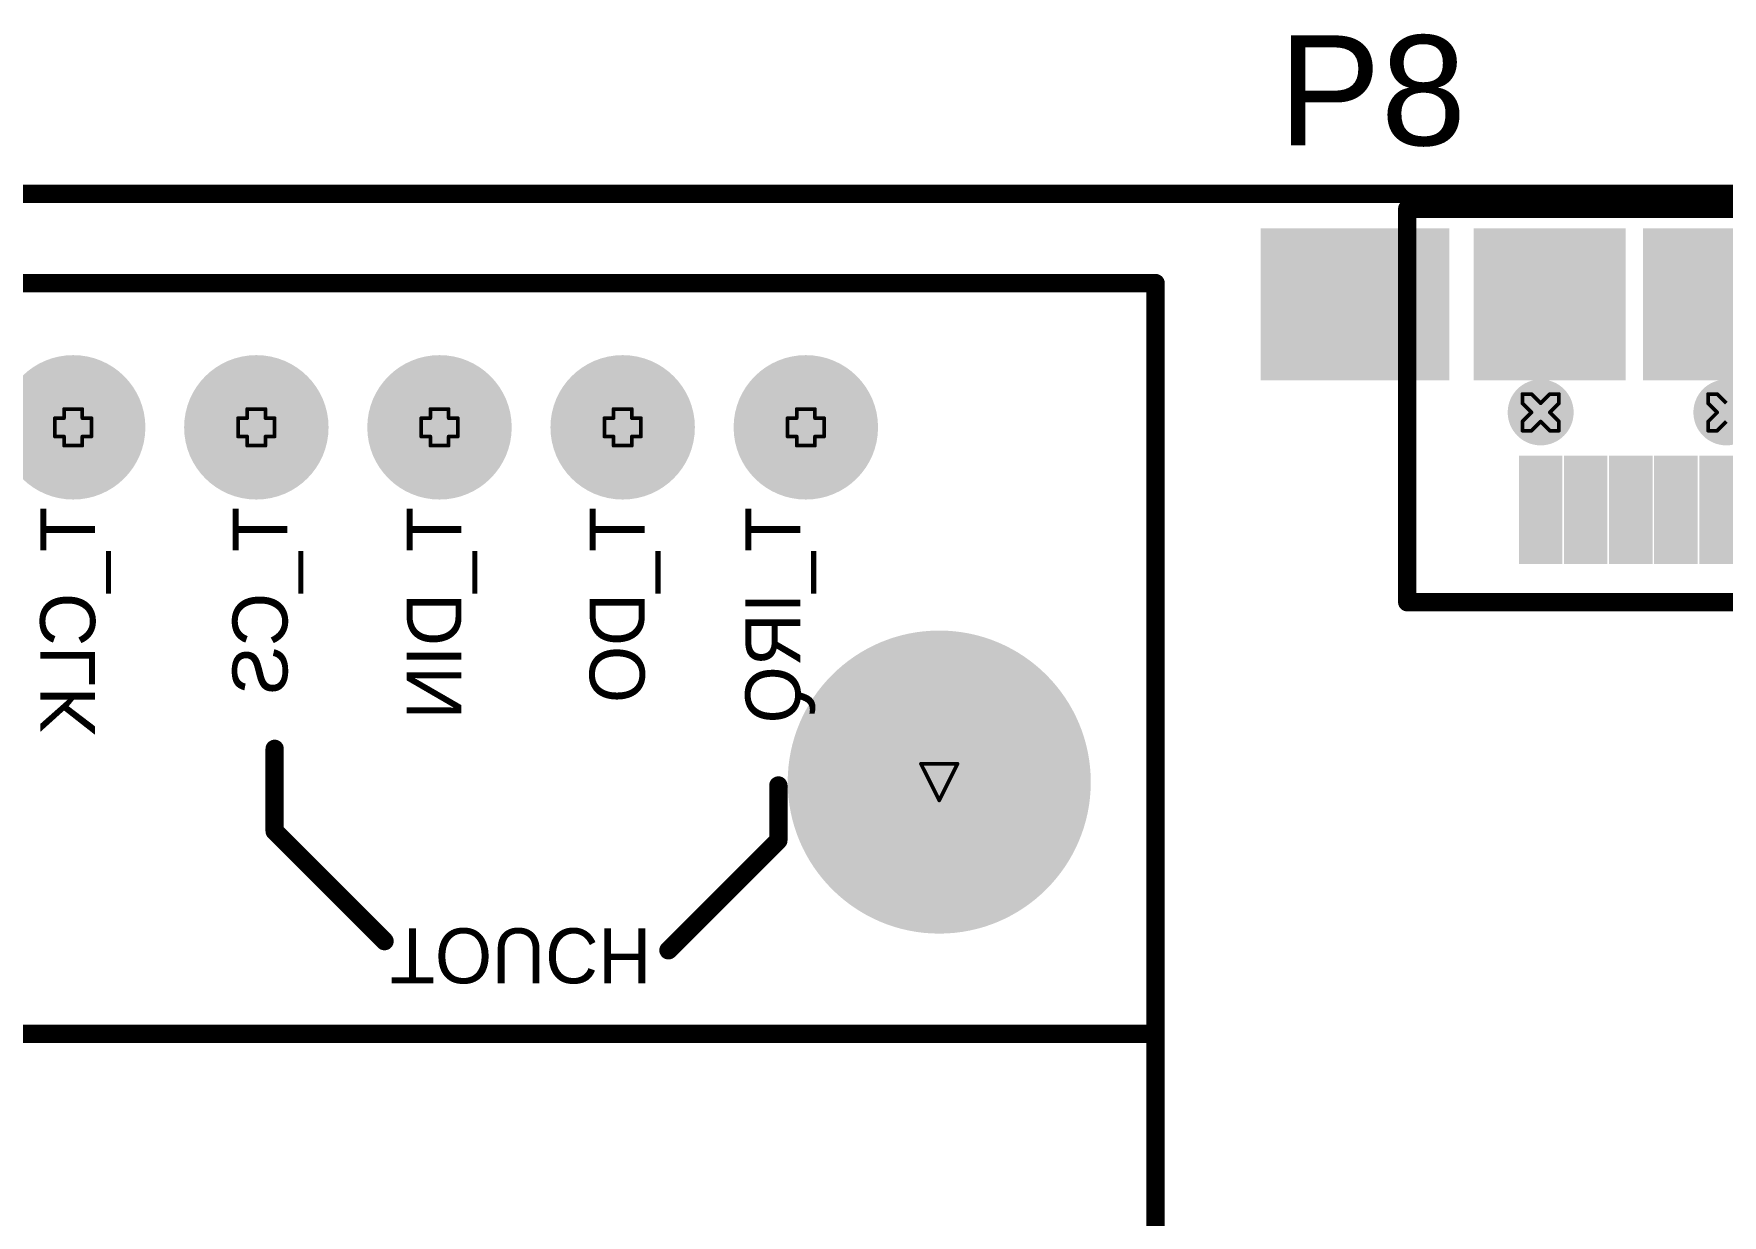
# Model space of a CAD drawing. Header units: millimetres. Extents: x 0.82 to 4.9, y 1.18 to 4.75.
# Drawn here: x 2.983 to 3.905, y 3.97 to 4.615 of the extents above; entities that cross this region are included whole.
import ezdxf

# ---------------------------------------------------------------- set-up
doc = ezdxf.new("R2010")
doc.units = ezdxf.units.MM
doc.header["$MEASUREMENT"] = 0
for name, color, linetype in [('BottomLayer', 5, 'Continuous'), ('BottomOverlay', 54, 'Continuous'), ('BottomSolder', 6, 'Continuous'), ('DrillDrawing', 1, 'Continuous'), ('Mechanical13', 56, 'Continuous'), ('MultiLayer', 9, 'Continuous'), ('PadHoleLayer', 156, 'Continuous'), ('TopLayer', 1, 'Continuous'), ('TopOverlay', 2, 'Continuous'), ('TopPaste', 8, 'Continuous'), ('TopSolder', 216, 'Continuous')]:
    doc.layers.add(name, color=color, linetype=linetype)
doc.styles.add('Arial', font='arial.ttf', dxfattribs={"height": 0.2})

# ---------------------------------------------------------------- blocks, each defined once
blk = doc.blocks.new('LCD_2_4_TFT_SPI_240_320_B_1')
at = {"layer": 'BottomLayer'}
h = blk.add_hatch(color=5, dxfattribs=at)
edge = h.paths.add_edge_path()
edge.add_arc((0.25, 1.44055), 0.03543, 0, 360)
h = blk.add_hatch(color=5, dxfattribs=at)
edge = h.paths.add_edge_path()
edge.add_arc((0.35, 1.44055), 0.03543, 0, 360)
h = blk.add_hatch(color=5, dxfattribs=at)
edge = h.paths.add_edge_path()
edge.add_arc((0.45, 1.44055), 0.03543, 0, 360)
h = blk.add_hatch(color=5, dxfattribs=at)
edge = h.paths.add_edge_path()
edge.add_arc((0.55, 1.44055), 0.03543, 0, 360)
h = blk.add_hatch(color=5, dxfattribs=at)
edge = h.paths.add_edge_path()
edge.add_arc((0.65, 1.44055), 0.03543, 0, 360)
h = blk.add_hatch(color=5, dxfattribs=at)
edge = h.paths.add_edge_path()
edge.add_arc((0.72283, 1.24685), 0.07874, 0, 360)
at = {"layer": 'BottomSolder'}
h = blk.add_hatch(color=6, dxfattribs=at)
edge = h.paths.add_edge_path()
edge.add_arc((0.25, 1.44055), 0.03943, 0, 360)
h = blk.add_hatch(color=6, dxfattribs=at)
edge = h.paths.add_edge_path()
edge.add_arc((0.35, 1.44055), 0.03943, 0, 360)
h = blk.add_hatch(color=6, dxfattribs=at)
edge = h.paths.add_edge_path()
edge.add_arc((0.45, 1.44055), 0.03943, 0, 360)
h = blk.add_hatch(color=6, dxfattribs=at)
edge = h.paths.add_edge_path()
edge.add_arc((0.55, 1.44055), 0.03943, 0, 360)
h = blk.add_hatch(color=6, dxfattribs=at)
edge = h.paths.add_edge_path()
edge.add_arc((0.65, 1.44055), 0.03943, 0, 360)
h = blk.add_hatch(color=6, dxfattribs=at)
edge = h.paths.add_edge_path()
edge.add_arc((0.72283, 1.24685), 0.08274, 0, 360)
at = {"layer": 'MultiLayer'}
h = blk.add_hatch(color=9, dxfattribs=at)
edge = h.paths.add_edge_path()
edge.add_arc((0.25, 1.44055), 0.03543, 0, 360)
h = blk.add_hatch(color=9, dxfattribs=at)
edge = h.paths.add_edge_path()
edge.add_arc((0.35, 1.44055), 0.03543, 0, 360)
h = blk.add_hatch(color=9, dxfattribs=at)
edge = h.paths.add_edge_path()
edge.add_arc((0.45, 1.44055), 0.03543, 0, 360)
h = blk.add_hatch(color=9, dxfattribs=at)
edge = h.paths.add_edge_path()
edge.add_arc((0.55, 1.44055), 0.03543, 0, 360)
h = blk.add_hatch(color=9, dxfattribs=at)
edge = h.paths.add_edge_path()
edge.add_arc((0.65, 1.44055), 0.03543, 0, 360)
h = blk.add_hatch(color=9, dxfattribs=at)
edge = h.paths.add_edge_path()
edge.add_arc((0.72283, 1.24685), 0.07874, 0, 360)
at = {"layer": 'PadHoleLayer'}
h = blk.add_hatch(color=156, dxfattribs=at)
edge = h.paths.add_edge_path()
edge.add_arc((0.25, 1.44055), 0.01969, 0, 360)
h = blk.add_hatch(color=156, dxfattribs=at)
edge = h.paths.add_edge_path()
edge.add_arc((0.35, 1.44055), 0.01969, 0, 360)
h = blk.add_hatch(color=156, dxfattribs=at)
edge = h.paths.add_edge_path()
edge.add_arc((0.45, 1.44055), 0.01969, 0, 360)
h = blk.add_hatch(color=156, dxfattribs=at)
edge = h.paths.add_edge_path()
edge.add_arc((0.55, 1.44055), 0.01969, 0, 360)
h = blk.add_hatch(color=156, dxfattribs=at)
edge = h.paths.add_edge_path()
edge.add_arc((0.65, 1.44055), 0.01969, 0, 360)
h = blk.add_hatch(color=156, dxfattribs=at)
edge = h.paths.add_edge_path()
edge.add_arc((0.72283, 1.24685), 0.07874, 0, 360)
at = {"layer": 'TopLayer'}
h = blk.add_hatch(color=1, dxfattribs=at)
edge = h.paths.add_edge_path()
edge.add_arc((0.25, 1.44055), 0.03543, 0, 360)
h = blk.add_hatch(color=1, dxfattribs=at)
edge = h.paths.add_edge_path()
edge.add_arc((0.35, 1.44055), 0.03543, 0, 360)
h = blk.add_hatch(color=1, dxfattribs=at)
edge = h.paths.add_edge_path()
edge.add_arc((0.45, 1.44055), 0.03543, 0, 360)
h = blk.add_hatch(color=1, dxfattribs=at)
edge = h.paths.add_edge_path()
edge.add_arc((0.55, 1.44055), 0.03543, 0, 360)
h = blk.add_hatch(color=1, dxfattribs=at)
edge = h.paths.add_edge_path()
edge.add_arc((0.65, 1.44055), 0.03543, 0, 360)
h = blk.add_hatch(color=1, dxfattribs=at)
edge = h.paths.add_edge_path()
edge.add_arc((0.72283, 1.24685), 0.07874, 0, 360)
at = {"layer": 'TopSolder'}
h = blk.add_hatch(color=216, dxfattribs=at)
edge = h.paths.add_edge_path()
edge.add_arc((0.25, 1.44055), 0.03943, 0, 360)
h = blk.add_hatch(color=216, dxfattribs=at)
edge = h.paths.add_edge_path()
edge.add_arc((0.35, 1.44055), 0.03943, 0, 360)
h = blk.add_hatch(color=216, dxfattribs=at)
edge = h.paths.add_edge_path()
edge.add_arc((0.45, 1.44055), 0.03943, 0, 360)
h = blk.add_hatch(color=216, dxfattribs=at)
edge = h.paths.add_edge_path()
edge.add_arc((0.55, 1.44055), 0.03943, 0, 360)
h = blk.add_hatch(color=216, dxfattribs=at)
edge = h.paths.add_edge_path()
edge.add_arc((0.65, 1.44055), 0.03943, 0, 360)
h = blk.add_hatch(color=216, dxfattribs=at)
edge = h.paths.add_edge_path()
edge.add_arc((0.72283, 1.24685), 0.08274, 0, 360)
at = {"layer": 'BottomOverlay', "const_width": 0.01}
for points in [[(-0.84094, 1.51929), (0.84095, 1.51929)], [(0.84094, -1.51929), (0.84095, 1.51929)], [(0.36, 1.22), (0.36, 1.265)], [(0.635, 1.215), (0.635, 1.245)], [(0.36, 1.22), (0.42, 1.16)], [(0.575, 1.155), (0.635, 1.215)], [(-0.84, 1.10945), (0.84, 1.10945)]]:
    blk.add_lwpolyline(points, dxfattribs=at)
at = {"layer": 'BottomOverlay', "const_width": 0.005}
for points in [[(0.83844, 1.51929, 1), (0.84345, 1.51929, 1)], [(0.83844, 1.51929, 1), (0.84345, 1.51929, 1)], [(0.3575, 1.265, 1), (0.3625, 1.265, 1)], [(0.6325, 1.245, 1), (0.6375, 1.245, 1)], [(0.3575, 1.22, 1), (0.3625, 1.22, 1)], [(0.3575, 1.22, 1), (0.3625, 1.22, 1)], [(0.6325, 1.215, 1), (0.6375, 1.215, 1)], [(0.6325, 1.215, 1), (0.6375, 1.215, 1)], [(0.4175, 1.16, 1), (0.4225, 1.16, 1)], [(0.5725, 1.155, 1), (0.5775, 1.155, 1)], [(0.8375, 1.10945, 1), (0.8425, 1.10945, 1)]]:
    blk.add_lwpolyline(points, format="xyb", close=True, dxfattribs=at)
at = {"layer": 'BottomOverlay', "text_generation_flag": 2}
for s, rotation, p in [('T_CLK', 90, (0.262, 1.397)), ('T_CS', 90, (0.367, 1.397)), ('T_DIN', 90, (0.462, 1.397)), ('T_DO', 90, (0.562, 1.397)), ('T_IRQ', 90, (0.647, 1.397)), ('TOUCH', 180, (0.423, 1.167))]:
    blk.add_text(s, height=0.03, rotation=rotation, dxfattribs=at).set_placement(p)
blk = doc.blocks.new('USB_______46')
at = {"layer": 'BottomLayer'}
h = blk.add_hatch(color=5, dxfattribs=at)
edge = h.paths.add_edge_path()
edge.add_arc((0.07284, 0.08366), 0.014, 0, 360)
h = blk.add_hatch(color=5, dxfattribs=at)
edge = h.paths.add_edge_path()
edge.add_arc((0.17421, 0.08366), 0.014, 0, 360)
at = {"layer": 'BottomSolder'}
h = blk.add_hatch(color=6, dxfattribs=at)
edge = h.paths.add_edge_path()
edge.add_arc((0.07284, 0.08366), 0.018, 0, 360)
h = blk.add_hatch(color=6, dxfattribs=at)
edge = h.paths.add_edge_path()
edge.add_arc((0.17421, 0.08366), 0.018, 0, 360)
at = {"layer": 'MultiLayer'}
h = blk.add_hatch(color=9, dxfattribs=at)
edge = h.paths.add_edge_path()
edge.add_arc((0.07284, 0.08366), 0.014, 0, 360)
h = blk.add_hatch(color=9, dxfattribs=at)
edge = h.paths.add_edge_path()
edge.add_arc((0.17421, 0.08366), 0.014, 0, 360)
at = {"layer": 'PadHoleLayer'}
h = blk.add_hatch(color=156, dxfattribs=at)
edge = h.paths.add_edge_path()
edge.add_arc((0.07284, 0.08366), 0.014, 0, 360)
h = blk.add_hatch(color=156, dxfattribs=at)
edge = h.paths.add_edge_path()
edge.add_arc((0.17421, 0.08366), 0.014, 0, 360)
at = {"layer": 'TopLayer'}
for points in [[(-0.07604, 0.18022), (0.01896, 0.18022), (0.01896, 0.10522), (-0.07604, 0.10522)], [(0.04026, 0.18022), (0.11526, 0.18022), (0.11526, 0.10522), (0.04026, 0.10522)], [(0.13278, 0.18022), (0.20778, 0.18022), (0.20778, 0.10522), (0.13278, 0.10522)], [(0.22612, 0.18022), (0.32112, 0.18022), (0.32112, 0.10522), (0.22612, 0.10522)], [(0.06496, 0.0561), (0.08071, 0.0561), (0.08071, 0.00492), (0.06496, 0.00492)], [(0.08957, 0.0561), (0.10532, 0.0561), (0.10532, 0.00492), (0.08957, 0.00492)], [(0.11417, 0.0561), (0.12992, 0.0561), (0.12992, 0.00492), (0.11417, 0.00492)], [(0.13878, 0.0561), (0.15453, 0.0561), (0.15453, 0.00492), (0.13878, 0.00492)], [(0.16339, 0.0561), (0.17913, 0.0561), (0.17913, 0.00492), (0.16339, 0.00492)]]:
    blk.add_hatch(color=1, dxfattribs=at).paths.add_polyline_path(points)
h = blk.add_hatch(color=1, dxfattribs=at)
edge = h.paths.add_edge_path()
edge.add_arc((0.07284, 0.08366), 0.014, 0, 360)
h = blk.add_hatch(color=1, dxfattribs=at)
edge = h.paths.add_edge_path()
edge.add_arc((0.17421, 0.08366), 0.014, 0, 360)
at = {"layer": 'TopPaste'}
for points in [[(-0.07604, 0.18022), (0.01896, 0.18022), (0.01896, 0.10522), (-0.07604, 0.10522)], [(0.04026, 0.18022), (0.11526, 0.18022), (0.11526, 0.10522), (0.04026, 0.10522)], [(0.13278, 0.18022), (0.20778, 0.18022), (0.20778, 0.10522), (0.13278, 0.10522)], [(0.22612, 0.18022), (0.32112, 0.18022), (0.32112, 0.10522), (0.22612, 0.10522)], [(0.06496, 0.0561), (0.08071, 0.0561), (0.08071, 0.00492), (0.06496, 0.00492)], [(0.08957, 0.0561), (0.10532, 0.0561), (0.10532, 0.00492), (0.08957, 0.00492)], [(0.11417, 0.0561), (0.12992, 0.0561), (0.12992, 0.00492), (0.11417, 0.00492)], [(0.13878, 0.0561), (0.15453, 0.0561), (0.15453, 0.00492), (0.13878, 0.00492)], [(0.16339, 0.0561), (0.17913, 0.0561), (0.17913, 0.00492), (0.16339, 0.00492)]]:
    blk.add_hatch(color=8, dxfattribs=at).paths.add_polyline_path(points)
at = {"layer": 'TopSolder'}
for points in [[(-0.08004, 0.18422), (0.02296, 0.18422), (0.02296, 0.10122), (-0.08004, 0.10122)], [(0.03626, 0.18422), (0.11926, 0.18422), (0.11926, 0.10122), (0.03626, 0.10122)], [(0.12878, 0.18422), (0.21178, 0.18422), (0.21178, 0.10122), (0.12878, 0.10122)], [(0.22212, 0.18422), (0.32512, 0.18422), (0.32512, 0.10122), (0.22212, 0.10122)], [(0.06096, 0.0601), (0.08471, 0.0601), (0.08471, 0.00092), (0.06096, 0.00092)], [(0.08557, 0.0601), (0.10932, 0.0601), (0.10932, 0.00092), (0.08557, 0.00092)], [(0.11017, 0.0601), (0.13392, 0.0601), (0.13392, 0.00092), (0.11017, 0.00092)], [(0.13478, 0.0601), (0.15853, 0.0601), (0.15853, 0.00092), (0.13478, 0.00092)], [(0.15939, 0.0601), (0.18313, 0.0601), (0.18313, 0.00092), (0.15939, 0.00092)]]:
    blk.add_hatch(color=216, dxfattribs=at).paths.add_polyline_path(points)
h = blk.add_hatch(color=216, dxfattribs=at)
edge = h.paths.add_edge_path()
edge.add_arc((0.07284, 0.08366), 0.018, 0, 360)
h = blk.add_hatch(color=216, dxfattribs=at)
edge = h.paths.add_edge_path()
edge.add_arc((0.17421, 0.08366), 0.018, 0, 360)
at = {"layer": 'TopOverlay', "const_width": 0.01}
for points in [[(0, -0.02), (0, 0.19488)], [(0, 0.19488), (0.24705, 0.19488)], [(0.24705, -0.02), (0.24705, 0.19488)], [(0, -0.02), (0.24705, -0.02)]]:
    blk.add_lwpolyline(points, dxfattribs=at)
at = {"layer": 'TopOverlay', "const_width": 0.005}
for points in [[(-0.0025, 0.19488, 1), (0.0025, 0.19488, 1)], [(-0.0025, 0.19488, 1), (0.0025, 0.19488, 1)], [(0.24455, 0.19488, 1), (0.24955, 0.19488, 1)], [(0.24455, 0.19488, 1), (0.24955, 0.19488, 1)], [(-0.0025, -0.02, 1), (0.0025, -0.02, 1)], [(-0.0025, -0.02, 1), (0.0025, -0.02, 1)], [(0.24455, -0.02, 1), (0.24955, -0.02, 1)], [(0.24455, -0.02, 1), (0.24955, -0.02, 1)]]:
    blk.add_lwpolyline(points, format="xyb", close=True, dxfattribs=at)

msp = doc.modelspace()

# ---------------------------------------------------------------- linework, layer by layer
at = {"layer": 'DrillDrawing', "const_width": 0.002}
for points in [[(3.79618, 4.41315), (3.79618, 4.41815)], [(3.79618, 4.41815), (3.80118, 4.41815)], [(3.80118, 4.41815), (3.80618, 4.41315)], [(3.80618, 4.41315), (3.81118, 4.41815)], [(3.81118, 4.41815), (3.81618, 4.41815)], [(3.81618, 4.41315), (3.81618, 4.41815)], [(3.89756, 4.41315), (3.89756, 4.41815)], [(3.89756, 4.41815), (3.90256, 4.41815)], [(3.90256, 4.41815), (3.90756, 4.41315)], [(3, 4.405), (3, 4.41)], [(3, 4.41), (3.01, 4.41)], [(3.01, 4.405), (3.01, 4.41)], [(3.1, 4.405), (3.1, 4.41)], [(3.1, 4.41), (3.11, 4.41)], [(3.11, 4.405), (3.11, 4.41)], [(3.2, 4.405), (3.2, 4.41)], [(3.2, 4.41), (3.21, 4.41)], [(3.21, 4.405), (3.21, 4.41)], [(3.3, 4.405), (3.3, 4.41)], [(3.3, 4.41), (3.31, 4.41)], [(3.31, 4.405), (3.31, 4.41)], [(3.4, 4.405), (3.4, 4.41)], [(3.4, 4.41), (3.41, 4.41)], [(3.41, 4.405), (3.41, 4.41)], [(3.79618, 4.41315), (3.80118, 4.40815)], [(3.79618, 4.40315), (3.80118, 4.40815)], [(3.81118, 4.40815), (3.81618, 4.41315)], [(3.81118, 4.40815), (3.81618, 4.40315)], [(3.89756, 4.41315), (3.90256, 4.40815)], [(3.89756, 4.40315), (3.90256, 4.40815)], [(2.995, 4.395), (2.995, 4.405)], [(2.995, 4.405), (3, 4.405)], [(3.01, 4.405), (3.015, 4.405)], [(3.015, 4.395), (3.015, 4.405)], [(3.095, 4.395), (3.095, 4.405)], [(3.095, 4.405), (3.1, 4.405)], [(3.11, 4.405), (3.115, 4.405)], [(3.115, 4.395), (3.115, 4.405)], [(3.195, 4.395), (3.195, 4.405)], [(3.195, 4.405), (3.2, 4.405)], [(3.21, 4.405), (3.215, 4.405)], [(3.215, 4.395), (3.215, 4.405)], [(3.295, 4.395), (3.295, 4.405)], [(3.295, 4.405), (3.3, 4.405)], [(3.31, 4.405), (3.315, 4.405)], [(3.315, 4.395), (3.315, 4.405)], [(3.395, 4.395), (3.395, 4.405)], [(3.395, 4.405), (3.4, 4.405)], [(3.41, 4.405), (3.415, 4.405)], [(3.415, 4.395), (3.415, 4.405)], [(3.79618, 4.39815), (3.79618, 4.40315)], [(3.79618, 4.39815), (3.80118, 4.39815)], [(3.80118, 4.39815), (3.80618, 4.40315)], [(3.80618, 4.40315), (3.81118, 4.39815)], [(3.81118, 4.39815), (3.81618, 4.39815)], [(3.81618, 4.39815), (3.81618, 4.40315)], [(3.89756, 4.39815), (3.89756, 4.40315)], [(3.89756, 4.39815), (3.90256, 4.39815)], [(3.90256, 4.39815), (3.90756, 4.40315)], [(2.995, 4.395), (3, 4.395)], [(3, 4.39), (3, 4.395)], [(3, 4.39), (3.01, 4.39)], [(3.01, 4.395), (3.015, 4.395)], [(3.01, 4.39), (3.01, 4.395)], [(3.095, 4.395), (3.1, 4.395)], [(3.1, 4.39), (3.1, 4.395)], [(3.1, 4.39), (3.11, 4.39)], [(3.11, 4.395), (3.115, 4.395)], [(3.11, 4.39), (3.11, 4.395)], [(3.195, 4.395), (3.2, 4.395)], [(3.2, 4.39), (3.2, 4.395)], [(3.2, 4.39), (3.21, 4.39)], [(3.21, 4.395), (3.215, 4.395)], [(3.21, 4.39), (3.21, 4.395)], [(3.295, 4.395), (3.3, 4.395)], [(3.3, 4.39), (3.3, 4.395)], [(3.3, 4.39), (3.31, 4.39)], [(3.31, 4.395), (3.315, 4.395)], [(3.31, 4.39), (3.31, 4.395)], [(3.395, 4.395), (3.4, 4.395)], [(3.4, 4.39), (3.4, 4.395)], [(3.4, 4.39), (3.41, 4.39)], [(3.41, 4.395), (3.415, 4.395)], [(3.41, 4.39), (3.41, 4.395)], [(3.46783, 4.2163), (3.48783, 4.2163)], [(3.46783, 4.2163), (3.47783, 4.1963)], [(3.47783, 4.1963), (3.48783, 4.2163)]]:
    msp.add_lwpolyline(points, dxfattribs=at)
at = {"layer": 'DrillDrawing', "const_width": 0.001}
for points in [[(3.79568, 4.41815, 1), (3.79668, 4.41815, 1)], [(3.79568, 4.41815, 1), (3.79668, 4.41815, 1)], [(3.80068, 4.41815, 1), (3.80168, 4.41815, 1)], [(3.80068, 4.41815, 1), (3.80168, 4.41815, 1)], [(3.81068, 4.41815, 1), (3.81168, 4.41815, 1)], [(3.81068, 4.41815, 1), (3.81168, 4.41815, 1)], [(3.81568, 4.41815, 1), (3.81668, 4.41815, 1)], [(3.81568, 4.41815, 1), (3.81668, 4.41815, 1)], [(3.89706, 4.41815, 1), (3.89806, 4.41815, 1)], [(3.89706, 4.41815, 1), (3.89806, 4.41815, 1)], [(3.90206, 4.41815, 1), (3.90306, 4.41815, 1)], [(3.90206, 4.41815, 1), (3.90306, 4.41815, 1)], [(2.9995, 4.41, 1), (3.0005, 4.41, 1)], [(2.9995, 4.41, 1), (3.0005, 4.41, 1)], [(3.0095, 4.41, 1), (3.0105, 4.41, 1)], [(3.0095, 4.41, 1), (3.0105, 4.41, 1)], [(3.0995, 4.41, 1), (3.1005, 4.41, 1)], [(3.0995, 4.41, 1), (3.1005, 4.41, 1)], [(3.1095, 4.41, 1), (3.1105, 4.41, 1)], [(3.1095, 4.41, 1), (3.1105, 4.41, 1)], [(3.1995, 4.41, 1), (3.2005, 4.41, 1)], [(3.1995, 4.41, 1), (3.2005, 4.41, 1)], [(3.2095, 4.41, 1), (3.2105, 4.41, 1)], [(3.2095, 4.41, 1), (3.2105, 4.41, 1)], [(3.2995, 4.41, 1), (3.3005, 4.41, 1)], [(3.2995, 4.41, 1), (3.3005, 4.41, 1)], [(3.3095, 4.41, 1), (3.3105, 4.41, 1)], [(3.3095, 4.41, 1), (3.3105, 4.41, 1)], [(3.3995, 4.41, 1), (3.4005, 4.41, 1)], [(3.3995, 4.41, 1), (3.4005, 4.41, 1)], [(3.4095, 4.41, 1), (3.4105, 4.41, 1)], [(3.4095, 4.41, 1), (3.4105, 4.41, 1)], [(3.79568, 4.41315, 1), (3.79668, 4.41315, 1)], [(3.79568, 4.41315, 1), (3.79668, 4.41315, 1)], [(3.80068, 4.40815, 1), (3.80168, 4.40815, 1)], [(3.80068, 4.40815, 1), (3.80168, 4.40815, 1)], [(3.80568, 4.41315, 1), (3.80668, 4.41315, 1)], [(3.80568, 4.41315, 1), (3.80668, 4.41315, 1)], [(3.81068, 4.40815, 1), (3.81168, 4.40815, 1)], [(3.81068, 4.40815, 1), (3.81168, 4.40815, 1)], [(3.81568, 4.41315, 1), (3.81668, 4.41315, 1)], [(3.81568, 4.41315, 1), (3.81668, 4.41315, 1)], [(3.89706, 4.41315, 1), (3.89806, 4.41315, 1)], [(3.89706, 4.41315, 1), (3.89806, 4.41315, 1)], [(3.90206, 4.40815, 1), (3.90306, 4.40815, 1)], [(3.90206, 4.40815, 1), (3.90306, 4.40815, 1)], [(2.9945, 4.405, 1), (2.9955, 4.405, 1)], [(2.9945, 4.405, 1), (2.9955, 4.405, 1)], [(2.9995, 4.405, 1), (3.0005, 4.405, 1)], [(2.9995, 4.405, 1), (3.0005, 4.405, 1)], [(3.0095, 4.405, 1), (3.0105, 4.405, 1)], [(3.0095, 4.405, 1), (3.0105, 4.405, 1)], [(3.0145, 4.405, 1), (3.0155, 4.405, 1)], [(3.0145, 4.405, 1), (3.0155, 4.405, 1)], [(3.0945, 4.405, 1), (3.0955, 4.405, 1)], [(3.0945, 4.405, 1), (3.0955, 4.405, 1)], [(3.0995, 4.405, 1), (3.1005, 4.405, 1)], [(3.0995, 4.405, 1), (3.1005, 4.405, 1)], [(3.1095, 4.405, 1), (3.1105, 4.405, 1)], [(3.1095, 4.405, 1), (3.1105, 4.405, 1)], [(3.1145, 4.405, 1), (3.1155, 4.405, 1)], [(3.1145, 4.405, 1), (3.1155, 4.405, 1)], [(3.1945, 4.405, 1), (3.1955, 4.405, 1)], [(3.1945, 4.405, 1), (3.1955, 4.405, 1)], [(3.1995, 4.405, 1), (3.2005, 4.405, 1)], [(3.1995, 4.405, 1), (3.2005, 4.405, 1)], [(3.2095, 4.405, 1), (3.2105, 4.405, 1)], [(3.2095, 4.405, 1), (3.2105, 4.405, 1)], [(3.2145, 4.405, 1), (3.2155, 4.405, 1)], [(3.2145, 4.405, 1), (3.2155, 4.405, 1)], [(3.2945, 4.405, 1), (3.2955, 4.405, 1)], [(3.2945, 4.405, 1), (3.2955, 4.405, 1)], [(3.2995, 4.405, 1), (3.3005, 4.405, 1)], [(3.2995, 4.405, 1), (3.3005, 4.405, 1)], [(3.3095, 4.405, 1), (3.3105, 4.405, 1)], [(3.3095, 4.405, 1), (3.3105, 4.405, 1)], [(3.3145, 4.405, 1), (3.3155, 4.405, 1)], [(3.3145, 4.405, 1), (3.3155, 4.405, 1)], [(3.3945, 4.405, 1), (3.3955, 4.405, 1)], [(3.3945, 4.405, 1), (3.3955, 4.405, 1)], [(3.3995, 4.405, 1), (3.4005, 4.405, 1)], [(3.3995, 4.405, 1), (3.4005, 4.405, 1)], [(3.4095, 4.405, 1), (3.4105, 4.405, 1)], [(3.4095, 4.405, 1), (3.4105, 4.405, 1)], [(3.4145, 4.405, 1), (3.4155, 4.405, 1)], [(3.4145, 4.405, 1), (3.4155, 4.405, 1)], [(3.79568, 4.40315, 1), (3.79668, 4.40315, 1)], [(3.79568, 4.40315, 1), (3.79668, 4.40315, 1)], [(3.79568, 4.39815, 1), (3.79668, 4.39815, 1)], [(3.79568, 4.39815, 1), (3.79668, 4.39815, 1)], [(3.80068, 4.39815, 1), (3.80168, 4.39815, 1)], [(3.80068, 4.39815, 1), (3.80168, 4.39815, 1)], [(3.80568, 4.40315, 1), (3.80668, 4.40315, 1)], [(3.80568, 4.40315, 1), (3.80668, 4.40315, 1)], [(3.81068, 4.39815, 1), (3.81168, 4.39815, 1)], [(3.81068, 4.39815, 1), (3.81168, 4.39815, 1)], [(3.81568, 4.40315, 1), (3.81668, 4.40315, 1)], [(3.81568, 4.40315, 1), (3.81668, 4.40315, 1)], [(3.81568, 4.39815, 1), (3.81668, 4.39815, 1)], [(3.81568, 4.39815, 1), (3.81668, 4.39815, 1)], [(3.89706, 4.40315, 1), (3.89806, 4.40315, 1)], [(3.89706, 4.40315, 1), (3.89806, 4.40315, 1)], [(3.89706, 4.39815, 1), (3.89806, 4.39815, 1)], [(3.89706, 4.39815, 1), (3.89806, 4.39815, 1)], [(3.90206, 4.39815, 1), (3.90306, 4.39815, 1)], [(3.90206, 4.39815, 1), (3.90306, 4.39815, 1)], [(2.9945, 4.395, 1), (2.9955, 4.395, 1)], [(2.9945, 4.395, 1), (2.9955, 4.395, 1)], [(2.9995, 4.395, 1), (3.0005, 4.395, 1)], [(2.9995, 4.395, 1), (3.0005, 4.395, 1)], [(2.9995, 4.39, 1), (3.0005, 4.39, 1)], [(2.9995, 4.39, 1), (3.0005, 4.39, 1)], [(3.0095, 4.395, 1), (3.0105, 4.395, 1)], [(3.0095, 4.395, 1), (3.0105, 4.395, 1)], [(3.0095, 4.39, 1), (3.0105, 4.39, 1)], [(3.0095, 4.39, 1), (3.0105, 4.39, 1)], [(3.0145, 4.395, 1), (3.0155, 4.395, 1)], [(3.0145, 4.395, 1), (3.0155, 4.395, 1)], [(3.0945, 4.395, 1), (3.0955, 4.395, 1)], [(3.0945, 4.395, 1), (3.0955, 4.395, 1)], [(3.0995, 4.395, 1), (3.1005, 4.395, 1)], [(3.0995, 4.395, 1), (3.1005, 4.395, 1)], [(3.0995, 4.39, 1), (3.1005, 4.39, 1)], [(3.0995, 4.39, 1), (3.1005, 4.39, 1)], [(3.1095, 4.395, 1), (3.1105, 4.395, 1)], [(3.1095, 4.395, 1), (3.1105, 4.395, 1)], [(3.1095, 4.39, 1), (3.1105, 4.39, 1)], [(3.1095, 4.39, 1), (3.1105, 4.39, 1)], [(3.1145, 4.395, 1), (3.1155, 4.395, 1)], [(3.1145, 4.395, 1), (3.1155, 4.395, 1)], [(3.1945, 4.395, 1), (3.1955, 4.395, 1)], [(3.1945, 4.395, 1), (3.1955, 4.395, 1)], [(3.1995, 4.395, 1), (3.2005, 4.395, 1)], [(3.1995, 4.395, 1), (3.2005, 4.395, 1)], [(3.1995, 4.39, 1), (3.2005, 4.39, 1)], [(3.1995, 4.39, 1), (3.2005, 4.39, 1)], [(3.2095, 4.395, 1), (3.2105, 4.395, 1)], [(3.2095, 4.395, 1), (3.2105, 4.395, 1)], [(3.2095, 4.39, 1), (3.2105, 4.39, 1)], [(3.2095, 4.39, 1), (3.2105, 4.39, 1)], [(3.2145, 4.395, 1), (3.2155, 4.395, 1)], [(3.2145, 4.395, 1), (3.2155, 4.395, 1)], [(3.2945, 4.395, 1), (3.2955, 4.395, 1)], [(3.2945, 4.395, 1), (3.2955, 4.395, 1)], [(3.2995, 4.395, 1), (3.3005, 4.395, 1)], [(3.2995, 4.395, 1), (3.3005, 4.395, 1)], [(3.2995, 4.39, 1), (3.3005, 4.39, 1)], [(3.2995, 4.39, 1), (3.3005, 4.39, 1)], [(3.3095, 4.395, 1), (3.3105, 4.395, 1)], [(3.3095, 4.395, 1), (3.3105, 4.395, 1)], [(3.3095, 4.39, 1), (3.3105, 4.39, 1)], [(3.3095, 4.39, 1), (3.3105, 4.39, 1)], [(3.3145, 4.395, 1), (3.3155, 4.395, 1)], [(3.3145, 4.395, 1), (3.3155, 4.395, 1)], [(3.3945, 4.395, 1), (3.3955, 4.395, 1)], [(3.3945, 4.395, 1), (3.3955, 4.395, 1)], [(3.3995, 4.395, 1), (3.4005, 4.395, 1)], [(3.3995, 4.395, 1), (3.4005, 4.395, 1)], [(3.3995, 4.39, 1), (3.4005, 4.39, 1)], [(3.3995, 4.39, 1), (3.4005, 4.39, 1)], [(3.4095, 4.395, 1), (3.4105, 4.395, 1)], [(3.4095, 4.395, 1), (3.4105, 4.395, 1)], [(3.4095, 4.39, 1), (3.4105, 4.39, 1)], [(3.4095, 4.39, 1), (3.4105, 4.39, 1)], [(3.4145, 4.395, 1), (3.4155, 4.395, 1)], [(3.4145, 4.395, 1), (3.4155, 4.395, 1)], [(3.46733, 4.2163, 1), (3.46833, 4.2163, 1)], [(3.46733, 4.2163, 1), (3.46833, 4.2163, 1)], [(3.48733, 4.2163, 1), (3.48833, 4.2163, 1)], [(3.48733, 4.2163, 1), (3.48833, 4.2163, 1)], [(3.47733, 4.1963, 1), (3.47833, 4.1963, 1)], [(3.47733, 4.1963, 1), (3.47833, 4.1963, 1)]]:
    msp.add_lwpolyline(points, format="xyb", close=True, dxfattribs=at)
at = {"layer": 'Mechanical13', "const_width": 0.01}
msp.add_lwpolyline([(0.98425, 4.52756), (4.52756, 4.52756)], dxfattribs=at)

# ---------------------------------------------------------------- block references
for name, p in [('USB_______46', (3.73335, 4.32449)), ('LCD_2_4_TFT_SPI_240_320_B_1', (2.755, 2.95945))]:
    msp.add_blockref(name, p)

# ---------------------------------------------------------------- texts
at = {"layer": 'TopOverlay', "style": 'Arial'}
msp.add_text('P8', height=0.06, dxfattribs=at).set_placement((3.663, 4.554))

doc.saveas('drawing.dxf')
